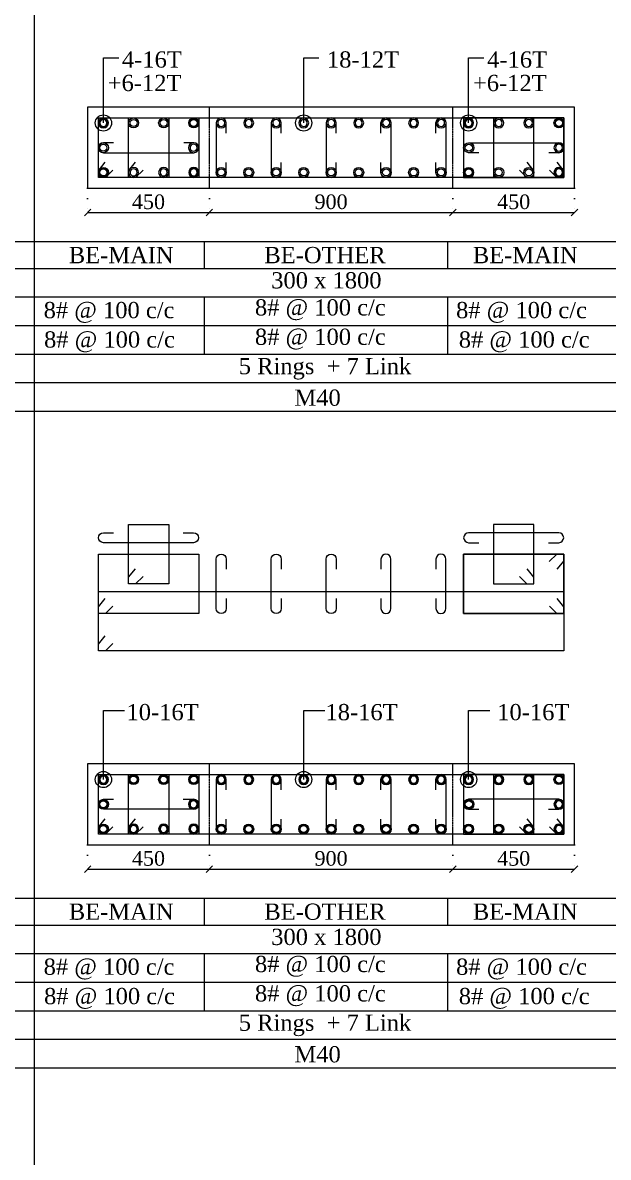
# Model space of a CAD drawing. Header units: millimetres. Extents: x 303 to 27724, y 300 to 68956.
# Drawn here: x 18907 to 21072, y 39488 to 43684 of the extents above; entities that cross this region are included whole.
import ezdxf

# ---------------------------------------------------------------- set-up
doc = ezdxf.new("R2010")
doc.units = ezdxf.units.MM
doc.linetypes.add('( Hidden )', pattern=[0.375, 0.25, -0.125])
doc.linetypes.add('DOT2', pattern=[0.125, 0, -0.125])
doc.layers.get('Defpoints').update_dxf_attribs({"lineweight": 0})
for name, color, linetype, lineweight in [('S-COL. STEEL DIA', 1, 'Continuous', 9), ('S-DIM FOOTING', 7, 'Continuous', 0), ('S-SECTION', 5, 'Continuous', 0), ('S-SECTION MARK', 7, 'Continuous', 0), ('S-SHEET', 7, 'Continuous', 0), ('S-STEEL', 1, 'Continuous', 9), ('S-STEEL-1', 1, 'Continuous', 0), ('S-STEEL-1 C.S.', 106, 'Continuous', 0), ('S-TEXT', 7, 'Continuous', 0)]:
    doc.layers.add(name, color=color, linetype=linetype, lineweight=lineweight)
doc.styles.add('AR', font='ARIALUNI.TTF', dxfattribs={"width": 0.8})
doc.styles.add('S-ROMANS', font='times.ttf')
doc.styles.add('TEXT', font='times.ttf')
doc.dimstyles.new('100', dxfattribs={"dimtxt": 180, "dimasz": 80, "dimexe": 0.18, "dimexo": 0.0625, "dimgap": 1, "dimtad": 1, "dimdec": 0, "dimzin": 0, "dimdsep": 46, "dimtxsty": 'AR', "dimblk": 'DOT', "dimcen": 0.09, "dimse1": 1, "dimse2": 1, "dimclrd": 50, "dimclrt": 256, "dimadec": 0, "dimazin": 0, "dimtfac": 1, "dimtdec": 0, "dimtix": 1, "dimtofl": 0, "dimtmove": 2, "dimatfit": 0, "dimfxl": 1, "dimtolj": 1, "dimtzin": 0, "dimlwd": -1, "dimarcsym": 0})
doc.dimstyles.new('SETU', dxfattribs={"dimtxt": 230, "dimasz": 0.2, "dimexe": 0.1, "dimexo": 0.1, "dimgap": 0.05, "dimtad": 1, "dimdec": 0, "dimzin": 0, "dimdsep": 46, "dimtxsty": 'TEXT', "dimblk": 'OBLIQUE', "dimcen": 0.09, "dimdle": 0.1, "dimclrd": 4, "dimclre": 256, "dimclrt": 256, "dimadec": 1, "dimazin": 0, "dimtfac": 1, "dimtdec": 0, "dimtix": 1, "dimtofl": 0, "dimtmove": 2, "dimatfit": 0, "dimfxl": 1, "dimtolj": 1, "dimtzin": 0, "dimlwd": -1, "dimlwe": -1, "dimarcsym": 1})

# ---------------------------------------------------------------- blocks, each defined once
blk = doc.blocks.new('*U4')
at = {"layer": 'S-COL. STEEL DIA'}
h = blk.add_hatch(color=256, dxfattribs=at)
h.dxf.hatch_style = 1
h.paths.add_polyline_path([(-18.5, 0, 1), (18.5, 0, 1)])
h.paths.add_polyline_path([(13, 0, -1), (-13, 0, -1)], flags=16)
at = {"layer": 'S-COL. STEEL DIA', "lineweight": 5}
for radius in [18.5, 13]:
    blk.add_circle((0, 0), radius, dxfattribs=at)
blk = doc.blocks.new('_Oblique')
at = {"color": 0, "linetype": 'ByBlock', "lineweight": -2}
blk.add_line((-0.5, -0.5), (0.5, 0.5), dxfattribs=at)
blk = doc.blocks.new('*D2238')
at = {"layer": 'Defpoints', "color": 0}
for p in [(19146.8, 40643.5), (19596.8, 40643.5), (19596.8, 40553.7)]:
    blk.add_point(p, dxfattribs=at)
at = {"layer": 'S-DIM FOOTING', "linetype": 'DOT2', "ltscale": 300}
for p, q in [((19146.8, 40643.4), (19146.8, 40553.5)), ((19596.8, 40643.4), (19596.8, 40553.5))]:
    blk.add_line(p, q, dxfattribs=at)
at = {"layer": 'S-DIM FOOTING', "ltscale": 300}
blk.add_line((19146.7, 40553.7), (19596.9, 40553.7), dxfattribs=at)
at = {"layer": 'S-DIM FOOTING', "linetype": 'ByBlock', "xscale": 24, "yscale": 24, "zscale": 24, "rotation": 180}
blk.add_blockref('_Oblique', (19146.8, 40553.7), dxfattribs=at)
at = {"layer": 'S-DIM FOOTING', "linetype": 'ByBlock', "xscale": 24, "yscale": 24, "zscale": 24}
blk.add_blockref('_Oblique', (19596.8, 40553.7), dxfattribs=at)
at = {"layer": 'S-DIM FOOTING', "insert": (19371.8, 40593.1), "char_height": 54, "attachment_point": 5, "style": 'TEXT'}
blk.add_mtext('\\A1;450', dxfattribs=at)
blk = doc.blocks.new('*D2239')
at = {"layer": 'Defpoints', "color": 0}
for p in [(19596.8, 40643.5), (20496.8, 40643.5), (20496.8, 40553.7)]:
    blk.add_point(p, dxfattribs=at)
at = {"layer": 'S-DIM FOOTING', "linetype": 'DOT2', "ltscale": 300}
for p, q in [((19596.8, 40643.4), (19596.8, 40553.5)), ((20496.8, 40643.4), (20496.8, 40553.5))]:
    blk.add_line(p, q, dxfattribs=at)
at = {"layer": 'S-DIM FOOTING', "ltscale": 300}
blk.add_line((19596.7, 40553.7), (20496.9, 40553.7), dxfattribs=at)
at = {"layer": 'S-DIM FOOTING', "linetype": 'ByBlock', "xscale": 24, "yscale": 24, "zscale": 24, "rotation": 180}
blk.add_blockref('_Oblique', (19596.8, 40553.7), dxfattribs=at)
at = {"layer": 'S-DIM FOOTING', "linetype": 'ByBlock', "xscale": 24, "yscale": 24, "zscale": 24}
blk.add_blockref('_Oblique', (20496.8, 40553.7), dxfattribs=at)
at = {"layer": 'S-DIM FOOTING', "insert": (20046.8, 40593.2), "char_height": 54, "attachment_point": 5, "style": 'TEXT'}
blk.add_mtext('\\A1;900', dxfattribs=at)
blk = doc.blocks.new('*D2240')
at = {"layer": 'Defpoints', "color": 0}
for p in [(20496.8, 40643.5), (20946.8, 40643.5), (20946.8, 40553.7)]:
    blk.add_point(p, dxfattribs=at)
at = {"layer": 'S-DIM FOOTING', "linetype": 'DOT2', "ltscale": 300}
for p, q in [((20496.8, 40643.4), (20496.8, 40553.5)), ((20946.8, 40643.4), (20946.8, 40553.5))]:
    blk.add_line(p, q, dxfattribs=at)
at = {"layer": 'S-DIM FOOTING', "ltscale": 300}
blk.add_line((20496.7, 40553.7), (20946.9, 40553.7), dxfattribs=at)
at = {"layer": 'S-DIM FOOTING', "linetype": 'ByBlock', "xscale": 24, "yscale": 24, "zscale": 24, "rotation": 180}
blk.add_blockref('_Oblique', (20496.8, 40553.7), dxfattribs=at)
at = {"layer": 'S-DIM FOOTING', "linetype": 'ByBlock', "xscale": 24, "yscale": 24, "zscale": 24}
blk.add_blockref('_Oblique', (20946.8, 40553.7), dxfattribs=at)
at = {"layer": 'S-DIM FOOTING', "insert": (20721.8, 40593.1), "char_height": 54, "attachment_point": 5, "style": 'TEXT'}
blk.add_mtext('\\A1;450', dxfattribs=at)
blk = doc.blocks.new('_Dot')
at = {"linetype": 'ByBlock', "lineweight": -2}
blk.add_line((-0.5, 0), (-1, 0), dxfattribs=at)
at = {"linetype": 'ByBlock', "const_width": 0.5}
blk.add_lwpolyline([(-0.25, 0, 1), (0.25, 0, 1)], format="xyb", close=True, dxfattribs=at)
blk = doc.blocks.new('*U6')
at = {"layer": 'S-COL. STEEL DIA', "lineweight": 5}
for radius in [18.5, 13, 13]:
    blk.add_circle((0, 0), radius, dxfattribs=at)
blk = doc.blocks.new('*D2241')
at = {"layer": 'Defpoints', "color": 0}
for p in [(19146.8, 43071.6), (19596.8, 43071.6), (19596.8, 42981.7)]:
    blk.add_point(p, dxfattribs=at)
at = {"layer": 'S-DIM FOOTING', "linetype": 'DOT2', "ltscale": 300}
for p, q in [((19146.8, 43071.5), (19146.8, 42981.6)), ((19596.8, 43071.5), (19596.8, 42981.6))]:
    blk.add_line(p, q, dxfattribs=at)
at = {"layer": 'S-DIM FOOTING', "ltscale": 300}
blk.add_line((19146.7, 42981.7), (19596.9, 42981.7), dxfattribs=at)
at = {"layer": 'S-DIM FOOTING', "linetype": 'ByBlock', "xscale": 24, "yscale": 24, "zscale": 24, "rotation": 180}
blk.add_blockref('_Oblique', (19146.8, 42981.7), dxfattribs=at)
at = {"layer": 'S-DIM FOOTING', "linetype": 'ByBlock', "xscale": 24, "yscale": 24, "zscale": 24}
blk.add_blockref('_Oblique', (19596.8, 42981.7), dxfattribs=at)
at = {"layer": 'S-DIM FOOTING', "insert": (19371.8, 43021.2), "char_height": 54, "attachment_point": 5, "style": 'TEXT'}
blk.add_mtext('\\A1;450', dxfattribs=at)
blk = doc.blocks.new('*D2242')
at = {"layer": 'Defpoints', "color": 0}
for p in [(19596.8, 43071.6), (20496.8, 43071.6), (20496.8, 42981.7)]:
    blk.add_point(p, dxfattribs=at)
at = {"layer": 'S-DIM FOOTING', "linetype": 'DOT2', "ltscale": 300}
for p, q in [((19596.8, 43071.5), (19596.8, 42981.6)), ((20496.8, 43071.5), (20496.8, 42981.6))]:
    blk.add_line(p, q, dxfattribs=at)
at = {"layer": 'S-DIM FOOTING', "ltscale": 300}
blk.add_line((19596.7, 42981.7), (20496.9, 42981.7), dxfattribs=at)
at = {"layer": 'S-DIM FOOTING', "linetype": 'ByBlock', "xscale": 24, "yscale": 24, "zscale": 24, "rotation": 180}
blk.add_blockref('_Oblique', (19596.8, 42981.7), dxfattribs=at)
at = {"layer": 'S-DIM FOOTING', "linetype": 'ByBlock', "xscale": 24, "yscale": 24, "zscale": 24}
blk.add_blockref('_Oblique', (20496.8, 42981.7), dxfattribs=at)
at = {"layer": 'S-DIM FOOTING', "insert": (20046.8, 43021.3), "char_height": 54, "attachment_point": 5, "style": 'TEXT'}
blk.add_mtext('\\A1;900', dxfattribs=at)
blk = doc.blocks.new('*D2243')
at = {"layer": 'Defpoints', "color": 0}
for p in [(20496.8, 43071.6), (20946.8, 43071.6), (20946.8, 42981.7)]:
    blk.add_point(p, dxfattribs=at)
at = {"layer": 'S-DIM FOOTING', "linetype": 'DOT2', "ltscale": 300}
for p, q in [((20496.8, 43071.5), (20496.8, 42981.6)), ((20946.8, 43071.5), (20946.8, 42981.6))]:
    blk.add_line(p, q, dxfattribs=at)
at = {"layer": 'S-DIM FOOTING', "ltscale": 300}
blk.add_line((20496.7, 42981.7), (20946.9, 42981.7), dxfattribs=at)
at = {"layer": 'S-DIM FOOTING', "linetype": 'ByBlock', "xscale": 24, "yscale": 24, "zscale": 24, "rotation": 180}
blk.add_blockref('_Oblique', (20496.8, 42981.7), dxfattribs=at)
at = {"layer": 'S-DIM FOOTING', "linetype": 'ByBlock', "xscale": 24, "yscale": 24, "zscale": 24}
blk.add_blockref('_Oblique', (20946.8, 42981.7), dxfattribs=at)
at = {"layer": 'S-DIM FOOTING', "insert": (20721.8, 43021.2), "char_height": 54, "attachment_point": 5, "style": 'TEXT'}
blk.add_mtext('\\A1;450', dxfattribs=at)

msp = doc.modelspace()

# ---------------------------------------------------------------- linework, layer by layer
at = {"layer": 'S-SECTION'}
for points, elevation in [([(20946.8, 43071.6), (20946.8, 43371.6), (19146.8, 43371.6), (19146.8, 43071.6)], -1.8), ([(20946.8, 40643.5), (20946.8, 40943.5), (19146.8, 40943.5), (19146.8, 40643.5)], 1.4)]:
    msp.add_lwpolyline(points, close=True, dxfattribs=dict(at, elevation=elevation))
at = {"layer": 'S-SHEET'}
for p, q in [((18949.8, 68956, 2.2), (18949.8, 299.8, 2.7)), ((303, 42874.5, 7.3), (27724.1, 42874.5, 7.3)), ((19577.2, 42874.3, 0.6), (19577.2, 42774.8, 0.6)), ((20477.2, 42874.3, 0.6), (20477.2, 42774.8, 0.6)), ((303, 42775, -0.8), (27724.1, 42775, -0.8)), ((303, 42669.8, -0.8), (27724.1, 42669.8, -0.8)), ((303, 42669.8, -0.8), (27724.1, 42669.8, -0.8)), ((19577.2, 42669.6, 0.6), (19577.2, 42458.3, 0.6)), ((20477.2, 42669.6, 0.6), (20477.2, 42458.3, 0.6)), ((303, 42564, -0.8), (27724.1, 42564, -0.8)), ((303, 42458.4, -0.8), (27724.1, 42458.4, -0.8)), ((303, 42352.9, -0.8), (27724.1, 42352.9, -0.8)), ((303, 40446.5, 7.3), (27724.1, 40446.5, 7.3)), ((19577.2, 40446.3, 4.6), (19577.2, 40346.8, 4.6)), ((20477.2, 40446.3, 4.6), (20477.2, 40346.8, 4.6)), ((303, 40346.9, -0.7), (27724.1, 40346.9, -0.7)), ((303, 40241.7, -0.7), (27724.1, 40241.7, -0.7)), ((303, 40241.7, -0.7), (27724.1, 40241.7, -0.7)), ((19577.2, 40241.5, 4.6), (19577.2, 40030.2, 4.6)), ((20477.2, 40241.5, 4.6), (20477.2, 40030.2, 4.6)), ((303, 40135.9, -0.7), (27724.1, 40135.9, -0.7)), ((303, 40030.4, -0.7), (27724.1, 40030.4, -0.7)), ((303, 39924.9, -0.7), (27724.1, 39924.9, -0.7))]:
    msp.add_line(p, q, dxfattribs=at)
at = {"layer": 'S-SHEET', "color": 0}
for p, q in [((303, 42247.4, -0.8), (27724.1, 42247.4, -0.8)), ((303, 39819.4, -0.7), (27724.1, 39819.4, -0.7))]:
    msp.add_line(p, q, dxfattribs=at)
at = {"layer": 'S-STEEL', "color": 1}
for points, elevation in [([(19240.3, 43138.9), (19212.8, 43111.6), (19186.8, 43111.6), (19186.8, 43331.6), (20907.6, 43331.6), (20907.6, 43111.6), (19186.8, 43111.6), (19186.8, 43136.6), (19212, 43167.5)], -1.8), ([(20853.2, 41691.7), (20880.8, 41719), (20906.8, 41719), (20906.8, 41499), (20536, 41499), (20536, 41719), (20906.8, 41719), (20906.8, 41694), (20881.6, 41663.1)], 1.4), ([(19240.3, 41388.2), (19212.8, 41360.9), (19186.8, 41360.9), (19186.8, 41580.9), (20907.6, 41580.9), (20907.6, 41360.9), (19186.8, 41360.9), (19186.8, 41386), (19212, 41416.8)], 1.4), ([(19240.3, 40710.8), (19212.8, 40683.5), (19186.8, 40683.5), (19186.8, 40903.5), (20907.6, 40903.5), (20907.6, 40683.5), (19186.8, 40683.5), (19186.8, 40708.5), (19212, 40739.4)], 1.4)]:
    msp.add_lwpolyline(points, dxfattribs=dict(at, elevation=elevation))
at = {"layer": 'S-STEEL', "color": 3}
for points, elevation in [([(19659.2, 43275.4), (19659.2, 43313.1, 1), (19622.3, 43313.1), (19622.3, 43130, 1), (19659.2, 43130), (19659.2, 43167.3)], -1.8), ([(19862.4, 43275.4), (19862.4, 43313.1, 1), (19825.5, 43313.1), (19825.5, 43130, 1), (19862.4, 43130), (19862.4, 43167.3)], -1.8), ([(20065.6, 43275.4), (20065.6, 43313.1, 1), (20028.7, 43313.1), (20028.7, 43130, 1), (20065.6, 43130), (20065.6, 43167.3)], -1.8), ([(20231.2, 43275.4), (20231.2, 43313.1, -1), (20268.1, 43313.1), (20268.1, 43130, -1), (20231.2, 43130), (20231.2, 43167.3)], -1.8), ([(20434.4, 43275.4), (20434.4, 43313.1, -1), (20471.3, 43313.1), (20471.3, 43130, -1), (20434.4, 43130), (20434.4, 43167.3)], -1.8), ([(19242.9, 43240), (19205.2, 43240, 1), (19205.2, 43203.1), (19539.1, 43203.1, 1), (19539.1, 43240), (19501.9, 43240)], -1.8), ([(20592.9, 43203.1), (20555.2, 43203.1, -1), (20555.2, 43240), (20889.1, 43240, -1), (20889.1, 43203.1), (20851.9, 43203.1)], -1.8), ([(19500.6, 41797.9), (19538.3, 41797.9, -1), (19538.3, 41761), (19205.2, 41761, -1), (19205.2, 41797.9), (19242.5, 41797.9)], 1.4), ([(20850.6, 41761), (20888.3, 41761, 1), (20888.3, 41797.9), (20555.2, 41797.9, 1), (20555.2, 41761), (20592.5, 41761)], 1.4), ([(19659.2, 41555.1), (19659.2, 41517.4, -1), (19622.3, 41517.4), (19622.3, 41700.5, -1), (19659.2, 41700.5), (19659.2, 41663.3)], 1.4), ([(19862.4, 41555.1), (19862.4, 41517.4, -1), (19825.5, 41517.4), (19825.5, 41700.5, -1), (19862.4, 41700.5), (19862.4, 41663.3)], 1.4), ([(20065.6, 41555.1), (20065.6, 41517.4, -1), (20028.7, 41517.4), (20028.7, 41700.5, -1), (20065.6, 41700.5), (20065.6, 41663.3)], 1.4), ([(20231.2, 41555.1), (20231.2, 41517.4, 1), (20268.1, 41517.4), (20268.1, 41700.5, 1), (20231.2, 41700.5), (20231.2, 41663.3)], 1.4), ([(20434.4, 41555.1), (20434.4, 41517.4, 1), (20471.3, 41517.4), (20471.3, 41700.5, 1), (20434.4, 41700.5), (20434.4, 41663.3)], 1.4), ([(19659.2, 40847.4), (19659.2, 40885.1, 1), (19622.3, 40885.1), (19622.3, 40702, 1), (19659.2, 40702), (19659.2, 40739.2)], 1.4), ([(19862.4, 40847.4), (19862.4, 40885.1, 1), (19825.5, 40885.1), (19825.5, 40702, 1), (19862.4, 40702), (19862.4, 40739.2)], 1.4), ([(20065.6, 40847.4), (20065.6, 40885.1, 1), (20028.7, 40885.1), (20028.7, 40702, 1), (20065.6, 40702), (20065.6, 40739.2)], 1.4), ([(20231.2, 40847.4), (20231.2, 40885.1, -1), (20268.1, 40885.1), (20268.1, 40702, -1), (20231.2, 40702), (20231.2, 40739.2)], 1.4), ([(20434.4, 40847.4), (20434.4, 40885.1, -1), (20471.3, 40885.1), (20471.3, 40702, -1), (20434.4, 40702), (20434.4, 40739.2)], 1.4), ([(19500.6, 40812), (19538.3, 40812, -1), (19538.3, 40775.1), (19205.2, 40775.1, -1), (19205.2, 40812), (19242.5, 40812)], 1.4), ([(20850.6, 40775.1), (20888.3, 40775.1, 1), (20888.3, 40812), (20555.2, 40812, 1), (20555.2, 40775.1), (20592.5, 40775.1)], 1.4)]:
    msp.add_lwpolyline(points, format="xyb", dxfattribs=dict(at, elevation=elevation))
at = {"layer": 'S-STEEL-1', "color": 6}
for points, elevation in [([(19240.3, 43138.9), (19212.8, 43111.6), (19186.8, 43111.6), (19186.8, 43331.6), (19557.6, 43331.6), (19557.6, 43111.6), (19186.8, 43111.6), (19186.8, 43136.6), (19212, 43167.5)], -1.8), ([(20854, 43138.9), (20881.6, 43111.6), (20907.6, 43111.6), (20907.6, 43331.6), (20536.8, 43331.6), (20536.8, 43111.6), (20907.6, 43111.6), (20907.6, 43136.6), (20882.4, 43167.5)], -1.8), ([(19240.3, 41526.3), (19212.8, 41499), (19186.8, 41499), (19186.8, 41719), (19557.6, 41719), (19557.6, 41499), (19186.8, 41499), (19186.8, 41524), (19212, 41554.9)], 1.4), ([(20854, 41526.3), (20881.6, 41499), (20907.6, 41499), (20907.6, 41719), (20536.8, 41719), (20536.8, 41499), (20907.6, 41499), (20907.6, 41524), (20882.4, 41554.9)], 1.4), ([(19240.3, 40710.8), (19212.8, 40683.5), (19186.8, 40683.5), (19186.8, 40903.5), (19557.6, 40903.5), (19557.6, 40683.5), (19186.8, 40683.5), (19186.8, 40708.5), (19212, 40739.4)], 1.4), ([(20854, 40710.8), (20881.6, 40683.5), (20907.6, 40683.5), (20907.6, 40903.5), (20536.8, 40903.5), (20536.8, 40683.5), (20907.6, 40683.5), (20907.6, 40708.5), (20882.4, 40739.4)], 1.4)]:
    msp.add_lwpolyline(points, dxfattribs=dict(at, elevation=elevation))
at = {"layer": 'S-STEEL-1', "color": 41}
for points, elevation in [([(19351.6, 43138.9), (19324.1, 43111.6), (19298.1, 43111.6), (19298.1, 43331.6), (19447.5, 43331.6), (19447.5, 43111.6), (19298.1, 43111.6), (19298.1, 43136.6), (19323.3, 43167.5)], -1.8), ([(20742.7, 43138.9), (20770.3, 43111.6), (20796.3, 43111.6), (20796.3, 43331.6), (20646.9, 43331.6), (20646.9, 43111.6), (20796.3, 43111.6), (20796.3, 43136.6), (20771.1, 43167.5)], -1.8), ([(19351.6, 41635.7), (19324.1, 41608.4), (19298.1, 41608.4), (19298.1, 41828.4), (19447.5, 41828.4), (19447.5, 41608.4), (19298.1, 41608.4), (19298.1, 41633.4), (19323.3, 41664.3)], 1.4), ([(20742.7, 41635.7), (20770.3, 41608.4), (20796.3, 41608.4), (20796.3, 41828.4), (20646.9, 41828.4), (20646.9, 41608.4), (20796.3, 41608.4), (20796.3, 41633.4), (20771.1, 41664.3)], 1.4), ([(19351.6, 40710.8), (19324.1, 40683.5), (19298.1, 40683.5), (19298.1, 40903.5), (19447.5, 40903.5), (19447.5, 40683.5), (19298.1, 40683.5), (19298.1, 40708.5), (19323.3, 40739.4)], 1.4), ([(20742.7, 40710.8), (20770.3, 40683.5), (20796.3, 40683.5), (20796.3, 40903.5), (20646.9, 40903.5), (20646.9, 40683.5), (20796.3, 40683.5), (20796.3, 40708.5), (20771.1, 40739.4)], 1.4)]:
    msp.add_lwpolyline(points, dxfattribs=dict(at, elevation=elevation))
at = {"layer": 'S-STEEL-1 C.S.', "color": 8, "linetype": '( Hidden )'}
for p, q in [((19596.8, 43071.6, -1.8), (19596.8, 43371.6, -1.8)), ((20496.8, 43071.6, -1.8), (20496.8, 43371.6, -1.8)), ((19596.8, 40643.5, 1.4), (19596.8, 40943.5, 1.4)), ((20496.8, 40643.5, 1.4), (20496.8, 40943.5, 1.4))]:
    msp.add_line(p, q, dxfattribs=at)

# ---------------------------------------------------------------- block references
at = {"layer": 'S-COL. STEEL DIA', "xscale": -1, "rotation": 180}
for name, p in [('*U4', (19205.2, 43313.1, -1.8)), ('*U6', (19640.7, 43313.1, -1.8)), ('*U6', (19742.3, 43313.1, -1.8)), ('*U6', (19844, 43313.1, -1.8)), ('*U6', (19945.6, 43313.1, -1.8)), ('*U6', (20047.2, 43313.1, -1.8)), ('*U6', (20148.8, 43313.1, -1.8)), ('*U6', (20250.4, 43313.1, -1.8)), ('*U6', (20352, 43313.1, -1.8)), ('*U6', (20453.6, 43313.1, -1.8)), ('*U4', (20555.2, 43313.1, -1.8)), ('*U6', (20666.5, 43313.1, -1.8)), ('*U6', (20777.8, 43313.1, -1.8)), ('*U4', (19205.2, 40885.1, 1.4)), ('*U4', (19640.7, 40885.1, 1.4)), ('*U4', (19742.3, 40885.1, 1.4)), ('*U4', (19844, 40885.1, 1.4)), ('*U4', (19945.6, 40885.1, 1.4)), ('*U4', (20047.2, 40885.1, 1.4)), ('*U4', (20148.8, 40885.1, 1.4)), ('*U4', (20250.4, 40885.1, 1.4)), ('*U4', (20352, 40885.1, 1.4)), ('*U4', (20453.6, 40885.1, 1.4)), ('*U4', (20555.2, 40885.1, 1.4)), ('*U4', (20666.5, 40885.1, 1.4)), ('*U4', (20777.8, 40885.1, 1.4))]:
    msp.add_blockref(name, p, dxfattribs=at)
at = {"layer": 'S-COL. STEEL DIA', "rotation": 180}
for name, p in [('*U6', (19316.5, 43313.1, -1.8)), ('*U6', (19427.8, 43313.1, -1.8)), ('*U4', (19539.1, 43313.1, -1.8)), ('*U4', (20889.1, 43313.1, -1.8)), ('*U4', (19316.5, 40885.1, 1.4)), ('*U4', (19427.8, 40885.1, 1.4)), ('*U4', (19539.1, 40885.1, 1.4)), ('*U4', (20889.1, 40885.1, 1.4))]:
    msp.add_blockref(name, p, dxfattribs=at)
at = {"layer": 'S-COL. STEEL DIA'}
for name, p in [('*U6', (19205.2, 43221.6, -1.8)), ('*U6', (20556, 43221.6, -1.8)), ('*U4', (19205.2, 43130, -1.8)), ('*U6', (19640.7, 43130, -1.8)), ('*U6', (19742.3, 43130, -1.8)), ('*U6', (19844, 43130, -1.8)), ('*U6', (19945.6, 43130, -1.8)), ('*U6', (20047.2, 43130, -1.8)), ('*U6', (20148.8, 43130, -1.8)), ('*U6', (20250.4, 43130, -1.8)), ('*U6', (20352, 43130, -1.8)), ('*U6', (20453.6, 43130, -1.8)), ('*U4', (20555.2, 43130, -1.8)), ('*U6', (20666.5, 43130, -1.8)), ('*U6', (20777.8, 43130, -1.8)), ('*U4', (19205.2, 40793.5, 1.4)), ('*U4', (20556, 40793.5, 1.4)), ('*U4', (19205.2, 40702, 1.4)), ('*U4', (19640.7, 40702, 1.4)), ('*U4', (19742.3, 40702, 1.4)), ('*U4', (19844, 40702, 1.4)), ('*U4', (19945.6, 40702, 1.4)), ('*U4', (20047.2, 40702, 1.4)), ('*U4', (20148.8, 40702, 1.4)), ('*U4', (20250.4, 40702, 1.4)), ('*U4', (20352, 40702, 1.4)), ('*U4', (20453.6, 40702, 1.4)), ('*U4', (20555.2, 40702, 1.4)), ('*U4', (20666.5, 40702, 1.4)), ('*U4', (20777.8, 40702, 1.4))]:
    msp.add_blockref(name, p, dxfattribs=at)
at = {"layer": 'S-COL. STEEL DIA', "xscale": -1}
for name, p in [('*U6', (19538.3, 43221.6, -1.8)), ('*U6', (20889.1, 43221.6, -1.8)), ('*U6', (19316.5, 43130, -1.8)), ('*U6', (19427.8, 43130, -1.8)), ('*U4', (19539.1, 43130, -1.8)), ('*U4', (20889.1, 43130, -1.8)), ('*U4', (19538.3, 40793.5, 1.4)), ('*U4', (20889.1, 40793.5, 1.4)), ('*U4', (19316.5, 40702, 1.4)), ('*U4', (19427.8, 40702, 1.4)), ('*U4', (19539.1, 40702, 1.4)), ('*U4', (20889.1, 40702, 1.4))]:
    msp.add_blockref(name, p, dxfattribs=at)

# ---------------------------------------------------------------- texts
at = {"layer": 'S-TEXT', "color": 7, "style": 'TEXT'}
for s, p in [('4-16T', (19273.6, 43517.8, -1.8)), ('18-12T', (20031.4, 43517.8, -1.8)), ('4-16T', (20623.6, 43517.8, -1.8)), ('+6-12T', (19221.2, 43431, -1.8)), ('+6-12T', (20571.2, 43431, -1.8)), ('10-16T', (19290.6, 41104.4, 1.4)), ('18-16T', (20026, 41104.4, 1.4)), ('10-16T', (20661, 41104.4, 1.4))]:
    msp.add_text(s, height=60, dxfattribs=at).set_placement(p)
at = {"layer": 'S-TEXT', "style": 'S-ROMANS'}
for s, p in [('BE-MAIN ', (19077.3, 42794.6, 0.6)), ('BE-OTHER', (19800.3, 42794.6, 0.6)), ('BE-MAIN ', (20570.8, 42794.6, 0.6)), ('300 x 1800', (19825.5, 42701.3, 0.6)), ('8# @ 100 c/c', (18984.3, 42591.1, 0.6)), ('8# @ 100 c/c', (19765.3, 42601.1, 0.6)), ('8# @ 100 c/c', (20508.8, 42591.1, 0.6)), ('8# @ 100 c/c', (19765.3, 42492.4, 0.6)), ('8# @ 100 c/c', (18985.8, 42482.4, 0.6)), ('8# @ 100 c/c', (20518.8, 42482.4, 0.6)), ('5 Rings  + 7 Link', (19705.5, 42384, 0.6)), ('M40', (19911.4, 42267.2, 0.6)), ('BE-MAIN ', (19077.3, 40366.5, 4.6)), ('BE-OTHER', (19800.3, 40366.5, 4.6)), ('BE-MAIN ', (20570.8, 40366.5, 4.6)), ('300 x 1800', (19825.5, 40273.3, 4.6)), ('8# @ 100 c/c', (18984.3, 40163, 4.6)), ('8# @ 100 c/c', (19765.3, 40173, 4.6)), ('8# @ 100 c/c', (20508.8, 40163, 4.6)), ('8# @ 100 c/c', (18985.8, 40054.4, 4.6)), ('8# @ 100 c/c', (19765.3, 40064.4, 4.6)), ('8# @ 100 c/c', (20518.8, 40054.4, 4.6)), ('5 Rings  + 7 Link', (19705.5, 39955.9, 4.6)), ('M40', (19911.4, 39839.2, 4.6))]:
    msp.add_text(s, height=60, dxfattribs=at).set_placement(p)

# ---------------------------------------------------------------- dimensions: what is measured, and where the dimension line sits
at = {"layer": 'S-DIM FOOTING', "ltscale": 300}
for base, p1, p2, picture, middle in [((19596.8, 42981.7, -2.1), (19146.8, 43071.6, -1.8), (19596.8, 43071.6, -1.8), '*D2241', (19371.8, 43021.2, -2.1)), ((20496.8, 42981.7, -2.1), (19596.8, 43071.6, -1.8), (20496.8, 43071.6, -1.8), '*D2242', (20046.8, 43021.3, -2.1)), ((20946.8, 42981.7, -2.1), (20496.8, 43071.6, -1.8), (20946.8, 43071.6, -1.8), '*D2243', (20721.8, 43021.2, -2.1)), ((19596.8, 40553.7, 1), (19146.8, 40643.5, 1.4), (19596.8, 40643.5, 1.4), '*D2238', (19371.8, 40593.1, 1)), ((20496.8, 40553.7, 1), (19596.8, 40643.5, 1.4), (20496.8, 40643.5, 1.4), '*D2239', (20046.8, 40593.2, 1)), ((20946.8, 40553.7, 1), (20496.8, 40643.5, 1.4), (20946.8, 40643.5, 1.4), '*D2240', (20721.8, 40593.1, 1))]:
    dim = msp.add_linear_dim(base=base, p1=p1, p2=p2, angle=180, dimstyle='SETU', override={"dimscale": 1.2, "dimtxt": 45, "dimasz": 20, "dimgap": 10, "dimblk1": 'Oblique', "dimblk2": 'Oblique', "dimsah": 1, "dimclrd": 256, "dimarcsym": 1}, dxfattribs=at)
    dim.commit()
    dim.dimension.update_dxf_attribs({"geometry": picture, "text_midpoint": middle})

# ---------------------------------------------------------------- leaders
at = {"layer": 'S-SECTION MARK'}
for points in [[(19205.2, 43313.1, -1.8), (19205.2, 43553.7, -1.8), (19261.7, 43553.7, -1.8)], [(19945.6, 43313.1, -1.8), (19945.6, 43553.7, -1.8), (20002, 43553.7, -1.8)], [(20555.2, 43313.1, -1.8), (20555.2, 43553.7, -1.8), (20611.7, 43553.7, -1.8)], [(19205.2, 40885.1, 1.4), (19205.2, 41140.2, 1.4), (19283.5, 41140.2, 1.4)], [(19945.6, 40885.1, 1.4), (19945.6, 41140.2, 1.4), (20023.8, 41140.2, 1.4)], [(20555.2, 40885.1, 1.4), (20555.2, 41140.2, 1.4), (20633.5, 41140.2, 1.4)]]:
    msp.add_leader(points, dimstyle='100', override={"dimasz": 60, "dimtad": 0, "dimclrd": 256, "dimldrblk": 'DotBlank', "dimfxl": 50, "dimfxlon": 1, "dimarcsym": 1}, dxfattribs=at)

doc.saveas('drawing.dxf')
